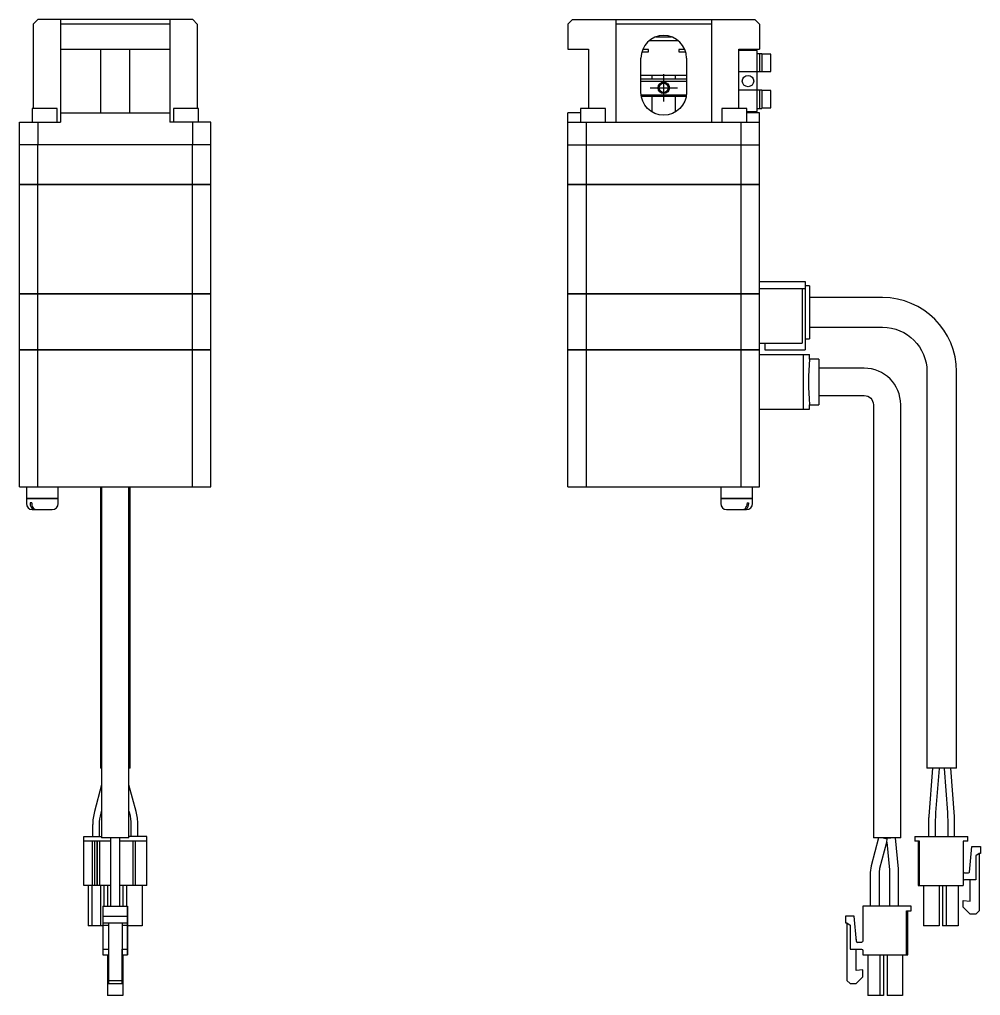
# Model space of a CAD drawing. Extents: x 0 to 922, y -8 to 538.
# Drawn here: x 485.3 to 696.1, y 104.2 to 318.3 of the extents above; entities that cross this region are included whole.
import ezdxf

# ---------------------------------------------------------------- set-up
doc = ezdxf.new("R2010")
doc.units = 0
doc.header["$LTSCALE"] = 0.5
doc.linetypes.add('CENTER', pattern=[50.8, 31.75, -6.35, 6.35, -6.35])
for name, color, linetype in [('MSM_CENTER', 1, 'CENTER'), ('MSM_CONTINUOUS', 7, 'CONTINUOUS'), ('MSM_NARROW', 5, 'CONTINUOUS')]:
    doc.layers.add(name, color=color, linetype=linetype)

msp = doc.modelspace()

# ---------------------------------------------------------------- linework, layer by layer
at = {"layer": 'MSM_CENTER'}
for p, q in [((626.61, 300.26), (626.61, 306.26)), ((623.61, 303.26), (629.61, 303.26))]:
    msp.add_line(p, q, dxfattribs=at)
at = {"layer": 'MSM_CONTINUOUS'}
for p, q in [((489.28, 318.26), (488.28, 317.26)), ((488.28, 317.26), (488.28, 298.76)), ((523.28, 318.26), (489.28, 318.26)), ((494.28, 318.26), (494.28, 295.76)), ((518.28, 317.26), (494.28, 317.26)), ((518.28, 318.26), (518.28, 295.76)), ((524.28, 317.26), (523.28, 318.26)), ((524.28, 317.26), (524.28, 298.76)), ((606.61, 318.26), (605.61, 317.26)), ((605.61, 317.26), (605.61, 311.76)), ((606.61, 318.26), (646.61, 318.26)), ((616.11, 318.26), (616.11, 295.76)), ((637.11, 317.26), (616.11, 317.26)), ((637.11, 318.26), (637.11, 295.76)), ((647.61, 317.26), (646.61, 318.26)), ((647.61, 317.26), (647.61, 311.76)), ((623.48, 313.66), (629.74, 313.66)), ((624.9, 314.46), (628.31, 314.46)), ((625.36, 314.46), (625.36, 314.6)), ((627.86, 314.6), (627.86, 314.46)), ((494.28, 311.76), (518.28, 311.76)), ((503.07, 311.76), (503.07, 297.76)), ((509.5, 297.76), (509.5, 311.76)), ((605.61, 311.76), (610.11, 311.76)), ((610.11, 311.76), (610.11, 298.76)), ((621.81, 311.16), (623.27, 311.16)), ((623.27, 311.66), (621.98, 311.66)), ((623.26, 311.16), (623.26, 311.66)), ((623.27, 311.16), (623.27, 311.66)), ((631.23, 311.66), (629.94, 311.66)), ((629.94, 311.66), (629.94, 311.16)), ((629.94, 311.16), (631.41, 311.16)), ((629.96, 311.66), (629.96, 311.16)), ((643.11, 311.76), (647.61, 311.76)), ((643.11, 298.76), (643.11, 311.76)), ((647.11, 311.46), (643.11, 311.46)), ((647.11, 298.06), (647.11, 311.46)), ((648.11, 310.76), (647.11, 310.76)), ((647.61, 310.76), (647.61, 306.76)), ((648.11, 310.76), (648.11, 306.76)), ((650.11, 310.66), (648.11, 310.66)), ((650.11, 306.86), (650.11, 310.66)), ((621.61, 302.26), (621.61, 309.76)), ((631.61, 309.76), (631.61, 302.26)), ((648.11, 306.76), (643.11, 306.76)), ((648.11, 306.86), (650.11, 306.86)), ((631.61, 305.96), (621.61, 305.96)), ((621.61, 305.26), (631.61, 305.26)), ((621.61, 304.76), (631.61, 304.76)), ((624.11, 305.26), (624.11, 305.96)), ((629.11, 305.96), (629.11, 305.26)), ((648.11, 302.76), (643.11, 302.76)), ((647.61, 302.76), (647.61, 298.76)), ((648.11, 302.76), (648.11, 298.76)), ((650.11, 302.66), (648.11, 302.66)), ((650.11, 298.86), (650.11, 302.66)), ((631.57, 301.66), (621.64, 301.66)), ((621.67, 301.46), (631.54, 301.46)), ((624.11, 297.92), (624.11, 301.46)), ((629.11, 301.46), (629.11, 297.92)), ((493.53, 298.76), (488.03, 298.76)), ((488.03, 298.76), (488.03, 295.76)), ((493.53, 295.76), (493.53, 298.76)), ((494.28, 297.76), (518.28, 297.76)), ((524.53, 298.76), (519.03, 298.76)), ((519.03, 298.76), (519.03, 295.76)), ((524.53, 295.76), (524.53, 298.76)), ((605.61, 282.06), (605.61, 297.76)), ((608.36, 297.76), (605.61, 297.76)), ((613.86, 298.76), (608.36, 298.76)), ((608.36, 298.76), (608.36, 295.76)), ((613.86, 295.76), (613.86, 298.76)), ((644.86, 298.76), (639.36, 298.76)), ((639.36, 298.76), (639.36, 295.76)), ((644.86, 295.76), (644.86, 298.76)), ((644.86, 298.06), (647.11, 298.06)), ((647.61, 297.76), (644.86, 297.76)), ((647.11, 298.76), (648.11, 298.76)), ((647.61, 282.06), (647.61, 297.76)), ((648.11, 298.86), (650.11, 298.86)), ((485.28, 282.06), (485.28, 295.76)), ((485.28, 295.76), (494.28, 295.76)), ((489.28, 295.76), (489.28, 290.76)), ((527.28, 295.76), (518.28, 295.76)), ((523.28, 290.76), (523.28, 295.76)), ((527.28, 282.06), (527.28, 295.76)), ((605.61, 295.76), (647.61, 295.76)), ((609.61, 295.76), (609.61, 290.76)), ((643.61, 290.76), (643.61, 295.76)), ((527.28, 290.76), (485.28, 290.76)), ((489.31, 282.06), (489.31, 290.76)), ((523.25, 282.06), (523.25, 290.76)), ((605.61, 290.76), (647.61, 290.76)), ((609.64, 282.06), (609.64, 290.76)), ((643.58, 282.06), (643.58, 290.76)), ((527.28, 282.06), (485.28, 282.06)), ((485.28, 258.06), (485.28, 282.01)), ((527.28, 282.01), (485.28, 282.01)), ((485.33, 282.01), (485.33, 282.06)), ((489.31, 258.06), (489.31, 282.01)), ((489.57, 282.01), (489.57, 282.06)), ((523, 282.01), (523, 282.06)), ((523.25, 258.06), (523.25, 282.01)), ((527.23, 282.01), (527.23, 282.06)), ((527.28, 258.06), (527.28, 282.01)), ((647.61, 282.06), (605.61, 282.06)), ((605.61, 258.06), (605.61, 282.01)), ((647.61, 282.01), (605.61, 282.01)), ((605.66, 282.01), (605.66, 282.06)), ((609.64, 258.06), (609.64, 282.01)), ((609.89, 282.01), (609.89, 282.06)), ((643.32, 282.01), (643.32, 282.06)), ((643.58, 258.06), (643.58, 282.01)), ((647.56, 282.01), (647.56, 282.06)), ((647.61, 245.76), (647.61, 282.01)), ((647.61, 260.76), (657.61, 260.76)), ((647.61, 259.26), (657.61, 259.26)), ((657.01, 259.26), (657.01, 247.26)), ((657.61, 260.76), (657.61, 245.76)), ((658.61, 259.83), (657.61, 259.83)), ((658.61, 259.83), (658.61, 248.19)), ((527.28, 258.06), (485.28, 258.06)), ((485.28, 245.76), (485.28, 258.01)), ((527.28, 258.01), (485.28, 258.01)), ((485.33, 258.01), (485.33, 258.06)), ((489.31, 245.76), (489.31, 258.01)), ((489.57, 258.01), (489.57, 258.06)), ((523, 258.01), (523, 258.06)), ((523.25, 245.76), (523.25, 258.01)), ((527.23, 258.01), (527.23, 258.06)), ((527.28, 245.76), (527.28, 258.01)), ((647.61, 258.06), (605.61, 258.06)), ((605.61, 245.76), (605.61, 258.01)), ((647.61, 258.01), (605.61, 258.01)), ((605.66, 258.01), (605.66, 258.06)), ((609.64, 245.76), (609.64, 258.01)), ((609.89, 258.01), (609.89, 258.06)), ((643.32, 258.01), (643.32, 258.06)), ((643.58, 245.76), (643.58, 258.01)), ((647.56, 258.01), (647.56, 258.06)), ((674.61, 257.26), (658.61, 257.26)), ((658.61, 250.76), (674.61, 250.76)), ((647.61, 247.26), (657.01, 247.26)), ((648.81, 247.26), (648.81, 245.76)), ((657.61, 248.19), (658.61, 248.19)), ((527.28, 245.76), (485.28, 245.76)), ((485.28, 215.76), (485.28, 245.71)), ((527.28, 245.71), (485.28, 245.71)), ((485.33, 245.71), (485.33, 245.76)), ((489.31, 215.76), (489.31, 245.71)), ((489.57, 245.71), (489.57, 245.76)), ((523, 245.71), (523, 245.76)), ((523.25, 215.76), (523.25, 245.71)), ((527.23, 245.71), (527.23, 245.76)), ((527.28, 215.76), (527.28, 245.71)), ((647.61, 245.76), (605.61, 245.76)), ((605.61, 215.76), (605.61, 245.71)), ((647.61, 245.71), (605.61, 245.71)), ((605.66, 245.71), (605.66, 245.76)), ((609.64, 215.76), (609.64, 245.71)), ((609.89, 245.71), (609.89, 245.76)), ((643.32, 245.71), (643.32, 245.76)), ((643.58, 215.76), (643.58, 245.71)), ((647.56, 245.71), (647.56, 245.76)), ((647.61, 215.76), (647.61, 245.71)), ((647.61, 244.76), (658.6, 244.76)), ((648.81, 245.76), (657.61, 245.76)), ((657.18, 244.76), (657.18, 232.76)), ((658.6, 243.76), (658.6, 244.76)), ((660.61, 243.76), (658.6, 243.76)), ((660.61, 243.76), (660.61, 233.76)), ((670.61, 241.76), (660.61, 241.76)), ((684.36, 241.01), (684.36, 154.01)), ((690.86, 154.01), (690.86, 241.01)), ((660.61, 235.76), (670.61, 235.76)), ((658.6, 232.76), (658.6, 233.76)), ((658.6, 233.76), (660.61, 233.76)), ((672.61, 233.76), (672.61, 138.76)), ((678.61, 138.76), (678.61, 233.76)), ((647.61, 232.76), (658.6, 232.76)), ((485.28, 215.76), (527.28, 215.76)), ((486.78, 215.76), (486.78, 213.26)), ((493.78, 213.26), (493.78, 215.76)), ((503.03, 215.76), (503.03, 154.01)), ((503.28, 215.76), (503.28, 138.76)), ((509.28, 138.76), (509.28, 215.76)), ((509.53, 154.01), (509.53, 215.76)), ((605.61, 215.76), (647.61, 215.76)), ((639.11, 215.76), (639.11, 213.26)), ((646.11, 213.26), (646.11, 215.76)), ((486.78, 213.26), (493.78, 213.26)), ((486.78, 213.21), (493.78, 213.21)), ((486.78, 213.21), (486.78, 212.06)), ((486.83, 213.26), (486.83, 213.21)), ((487.64, 212.26), (487.64, 212.06)), ((487.99, 212.26), (487.64, 212.26)), ((487.99, 212.26), (487.99, 212.06)), ((493.73, 213.21), (493.73, 213.26)), ((493.78, 212.06), (493.78, 213.21)), ((639.11, 213.26), (646.11, 213.26)), ((639.11, 213.21), (639.11, 212.06)), ((639.11, 213.21), (646.11, 213.21)), ((639.16, 213.26), (639.16, 213.21)), ((644.9, 212.26), (644.9, 212.06)), ((644.9, 212.26), (645.25, 212.26)), ((645.25, 212.26), (645.25, 212.06)), ((646.06, 213.21), (646.06, 213.26)), ((646.11, 212.06), (646.11, 213.21)), ((488.08, 210.76), (492.48, 210.76)), ((640.41, 210.76), (644.81, 210.76)), ((503.28, 154.01), (503.03, 154.01)), ((509.53, 154.01), (509.28, 154.01)), ((690.86, 154.01), (684.36, 154.01)), ((685.61, 154.01), (684.77, 143.46)), ((686.34, 144.27), (687.11, 153.95)), ((688.11, 153.95), (688.84, 144.27)), ((690.4, 143.43), (689.61, 154.01)), ((503.28, 150.38), (501.71, 144.52)), ((510.86, 144.52), (509.28, 150.38)), ((503.16, 144.13), (503.28, 144.58)), ((509.28, 144.58), (509.41, 144.13)), ((686.23, 141.63), (686.34, 144.27)), ((688.84, 144.27), (688.93, 141.64)), ((501.33, 141.63), (501.33, 139.01)), ((502.83, 139.01), (502.83, 141.63)), ((509.73, 141.64), (509.73, 139.01)), ((511.23, 139.01), (511.23, 141.64)), ((684.73, 142.61), (684.73, 139.01)), ((686.23, 139.01), (686.23, 141.63)), ((688.93, 141.64), (688.93, 139.01)), ((690.43, 139.01), (690.43, 142.63)), ((499.38, 139.01), (503.28, 139.01)), ((499.38, 128.31), (499.38, 139.01)), ((505.28, 138.01), (499.38, 138.01)), ((501.28, 128.31), (501.28, 138.01)), ((501.78, 128.31), (501.78, 138.01)), ((501.83, 128.31), (501.83, 138.01)), ((502.33, 128.31), (502.33, 138.01)), ((502.38, 128.31), (502.38, 138.01)), ((502.88, 128.31), (502.88, 138.01)), ((509.28, 138.76), (503.28, 138.76)), ((505.28, 138.76), (505.28, 132.38)), ((507.28, 132.38), (507.28, 138.76)), ((507.28, 131.85), (507.28, 138.76)), ((513.18, 138.01), (507.28, 138.01)), ((513.18, 139.01), (509.28, 139.01)), ((510.23, 128.31), (510.23, 138.01)), ((510.73, 128.31), (510.73, 138.01)), ((513.18, 128.31), (513.18, 139.01)), ((673.72, 138.76), (672.13, 132.63)), ((678.61, 138.76), (672.61, 138.76)), ((674.06, 132.12), (675.54, 137.81)), ((674.76, 138.76), (675.6, 138.53)), ((675.47, 138.57), (674.76, 138.76)), ((675.46, 138.66), (676.46, 138.76)), ((675.46, 138.66), (675.47, 138.57)), ((675.47, 138.57), (675.6, 138.53)), ((675.6, 138.53), (675.47, 138.57)), ((675.54, 137.81), (675.6, 138.53)), ((675.54, 137.81), (676.13, 131.75)), ((678.12, 131.95), (677.46, 138.76)), ((681.71, 139.01), (681.71, 138.01)), ((681.71, 139.01), (693.31, 139.01)), ((682.71, 138.01), (681.71, 138.01)), ((682.46, 138.01), (682.46, 128.31)), ((682.71, 128.31), (682.71, 138.01)), ((693.31, 138.01), (692.31, 138.01)), ((692.31, 138.01), (692.31, 128.31)), ((693.31, 138.01), (693.31, 139.01)), ((693.71, 131.24), (694.19, 136.81)), ((694.19, 136.81), (696.11, 136.81)), ((695.81, 135.31), (695.11, 134.81)), ((696.11, 135.31), (695.81, 135.31)), ((695.81, 135.31), (695.81, 122.71)), ((696.11, 136.81), (696.11, 135.31)), ((695.11, 134.81), (695.11, 129.56)), ((505.28, 132.38), (505.28, 131.11)), ((505.28, 131.11), (505.28, 123.76)), ((507.28, 131.11), (507.28, 132.38)), ((507.28, 131.66), (507.28, 131.85)), ((507.28, 123.76), (507.28, 131.66)), ((507.28, 123.76), (507.28, 131.11)), ((672.13, 132.63), (671.93, 131.11)), ((671.93, 131.11), (671.93, 123.76)), ((673.93, 131.11), (674.06, 132.12)), ((673.93, 123.76), (673.93, 131.11)), ((676.13, 131.75), (676.13, 131.66)), ((676.13, 131.66), (676.13, 123.76)), ((678.13, 131.66), (678.12, 131.95)), ((678.13, 123.76), (678.13, 131.66)), ((692.61, 131.06), (693.51, 131.06)), ((695.11, 129.56), (692.61, 129.56)), ((693.81, 124.87), (693.81, 129.56)), ((505.28, 128.31), (499.38, 128.31)), ((500.38, 128.31), (500.38, 119.41)), ((501.13, 128.31), (501.13, 119.41)), ((503.03, 128.31), (503.03, 119.41)), ((503.78, 128.31), (503.78, 123.76)), ((504.58, 128.31), (504.58, 123.76)), ((513.18, 128.31), (507.28, 128.31)), ((507.98, 128.31), (507.98, 123.76)), ((508.78, 128.31), (508.78, 123.76)), ((512.18, 128.31), (512.18, 119.41)), ((682.46, 128.31), (692.31, 128.31)), ((683.61, 128.31), (683.61, 119.41)), ((687.01, 128.31), (687.01, 119.41)), ((687.81, 128.31), (687.81, 119.41)), ((688.56, 128.31), (688.56, 119.41)), ((691.21, 128.31), (691.21, 119.41)), ((692.31, 123.51), (692.31, 125.01)), ((692.31, 125.01), (693.81, 124.87)), ((503.58, 123.76), (508.98, 123.76)), ((503.58, 123.76), (503.58, 121.56)), ((508.98, 123.76), (508.98, 116.11)), ((508.98, 123.76), (508.98, 123.76)), ((508.98, 122.76), (508.98, 123.76)), ((508.98, 113.06), (508.98, 122.76)), ((670.31, 123.76), (670.31, 116.11)), ((680.91, 123.76), (670.31, 123.76)), ((679.91, 113.06), (679.91, 122.76)), ((679.91, 122.76), (680.91, 122.76)), ((679.91, 113.06), (679.91, 122.76)), ((680.16, 113.06), (680.16, 122.76)), ((680.91, 122.76), (680.91, 123.76)), ((680.91, 122.76), (680.91, 123.76)), ((693.81, 122.01), (692.31, 123.51)), ((695.81, 122.71), (695.11, 122.01)), ((503.58, 121.56), (503.58, 120.06)), ((503.58, 121.56), (508.98, 121.56)), ((503.58, 120.06), (508.98, 120.06)), ((503.58, 120.06), (503.58, 119.56)), ((504.78, 120.06), (504.78, 107.46)), ((507.78, 120.06), (507.78, 119.56)), ((507.78, 120.06), (507.78, 107.46)), ((508.98, 121.56), (508.98, 120.06)), ((508.98, 115.99), (508.98, 121.56)), ((508.98, 120.06), (508.98, 119.56)), ((666.51, 121.56), (666.51, 120.06)), ((668.42, 121.56), (666.51, 121.56)), ((666.51, 120.06), (666.81, 120.06)), ((666.81, 120.06), (667.51, 119.56)), ((666.81, 120.06), (666.81, 107.46)), ((668.91, 115.99), (668.42, 121.56)), ((668.91, 115.99), (668.42, 121.56)), ((695.11, 122.01), (693.81, 122.01)), ((503.58, 119.41), (500.38, 119.41)), ((503.58, 119.56), (504.78, 119.56)), ((503.58, 119.56), (503.58, 114.31)), ((507.78, 119.56), (508.98, 119.56)), ((507.78, 119.56), (507.78, 114.31)), ((508.98, 119.56), (508.98, 114.31)), ((512.18, 119.41), (508.98, 119.41)), ((667.51, 119.56), (667.51, 114.31)), ((687.01, 119.41), (683.61, 119.41)), ((691.21, 119.41), (687.81, 119.41)), ((508.98, 116.11), (508.98, 115.81)), ((508.98, 115.81), (508.98, 115.99)), ((668.91, 115.99), (668.81, 117.14)), ((668.91, 115.99), (668.81, 117.14)), ((668.81, 117.14), (668.81, 117.14)), ((670.01, 115.81), (669.11, 115.81)), ((503.58, 114.31), (504.78, 114.31)), ((503.58, 114.31), (503.58, 114.01)), ((503.58, 114.01), (503.58, 113.06)), ((507.78, 109.62), (507.78, 114.31)), ((507.78, 114.31), (508.98, 114.31)), ((507.78, 114.01), (507.78, 114.31)), ((508.98, 114.31), (508.98, 114.01)), ((508.98, 114.01), (508.98, 113.06)), ((667.51, 114.31), (670.01, 114.31)), ((668.81, 109.62), (668.81, 114.31)), ((668.81, 109.62), (668.81, 114.31)), ((670.31, 114.01), (670.31, 113.06)), ((503.58, 113.06), (504.78, 113.06)), ((504.58, 113.06), (504.58, 104.16)), ((507.78, 113.06), (508.98, 113.06)), ((507.98, 113.06), (507.98, 104.16)), ((507.98, 113.06), (507.98, 104.16)), ((507.98, 113.06), (507.98, 104.16)), ((508.98, 113.06), (508.98, 113.06)), ((670.31, 113.06), (679.91, 113.06)), ((671.41, 113.06), (671.41, 104.16)), ((674.06, 113.06), (674.06, 104.16)), ((674.81, 113.06), (674.81, 104.16)), ((674.81, 113.06), (674.81, 104.16)), ((675.61, 113.06), (675.61, 104.16)), ((679.01, 113.06), (679.01, 104.16)), ((679.01, 113.06), (679.01, 104.16)), ((679.91, 113.06), (680.16, 113.06)), ((507.78, 109.76), (507.78, 109.62)), ((507.78, 108.26), (507.78, 109.76)), ((670.31, 109.76), (668.81, 109.62)), ((670.31, 108.26), (670.31, 109.76)), ((670.31, 108.26), (670.31, 109.76)), ((504.78, 107.46), (507.78, 107.46)), ((504.78, 107.46), (504.78, 106.76)), ((507.78, 106.76), (507.78, 108.26)), ((507.78, 107.46), (507.78, 106.76)), ((666.81, 107.46), (667.51, 106.76)), ((668.81, 106.76), (670.31, 108.26)), ((668.81, 106.76), (670.31, 108.26)), ((504.78, 106.76), (507.78, 106.76)), ((667.51, 106.76), (668.81, 106.76)), ((507.98, 104.16), (504.58, 104.16)), ((674.81, 104.16), (671.41, 104.16)), ((679.01, 104.16), (675.61, 104.16))]:
    msp.add_line(p, q, dxfattribs=at)
for centre, radius in [((626.61, 303.26), 1.01), ((645.11, 304.76), 1.25)]:
    msp.add_circle(centre, radius, dxfattribs=at)
for centre, radius, start, end in [((626.61, 309.76), 5, 0, 180), ((674.61, 241.01), 16.25, 0, 90), ((718.39, 238.76), 60, 175.2198, 184.7802), ((670.61, 233.76), 8, 0, 90), ((488.08, 212.06), 1.3, 180, 270), ((489.04, 211.98), 1.41, 177.1822, 228.6257), ((489.38, 211.96), 1.39, 176.96, 227.1801), ((492.48, 212.06), 1.3, 270, 0), ((640.41, 212.06), 1.3, 180, 270), ((643.52, 211.96), 1.39, 312.8199, 3.04), ((643.85, 211.98), 1.41, 311.3743, 2.8178), ((644.81, 212.06), 1.3, 270, 0), ((488.58, 211.51), 0.751, 231.1045, 268.2319), ((488.94, 211.51), 0.754, 228.1061, 264.1834), ((643.95, 211.51), 0.754, 275.8166, 311.8939), ((644.31, 211.51), 0.751, 271.7681, 308.8955), ((687.02, 153.94), 0.0818, 1.6734, 49.1567), ((688.19, 153.95), 0.0755, 131.6893, 179.7699), ((512.49, 141.63), 11.15, 165.0015, 180.0068), ((500.08, 141.63), 11.15, 359.9911, 15.0006), ((695.48, 142.61), 10.75, 175.452, 180), ((679.68, 142.63), 10.75, 0, 4.2892), ((692.61, 131.36), 0.3, 180, 270), ((693.51, 131.26), 0.2, 270, 355), ((692.61, 129.26), 0.3, 90, 180), ((669.11, 116.01), 0.2, 185, 270), ((669.11, 116.01), 0.2, 185, 270)]:
    msp.add_arc(centre, radius, start, end, dxfattribs=at)
at = {"layer": 'MSM_CONTINUOUS', "extrusion": (0, 0, -1)}
for centre, radius, start, end in [((-626.61, 302.26), 5, 180, 360), ((-674.61, 241.01), 9.75, 90, 180), ((-670.61, 233.76), 2, 90, 180), ((-512.49, 141.63), 9.65, 359.9899, 14.9986), ((-500.08, 141.63), 9.65, 165.0035, 180.008), ((-669.11, 116.01), 0.2, 270, 355), ((-669.11, 116.01), 0.2, 270, 355), ((-670.01, 116.11), 0.3, 180, 270), ((-670.01, 114.01), 0.3, 90, 180)]:
    msp.add_arc(centre, radius, start, end, dxfattribs=at)
at = {"layer": 'MSM_NARROW'}
msp.add_circle((626.61, 303.26), 1.25, dxfattribs=at)

doc.saveas('drawing.dxf')
